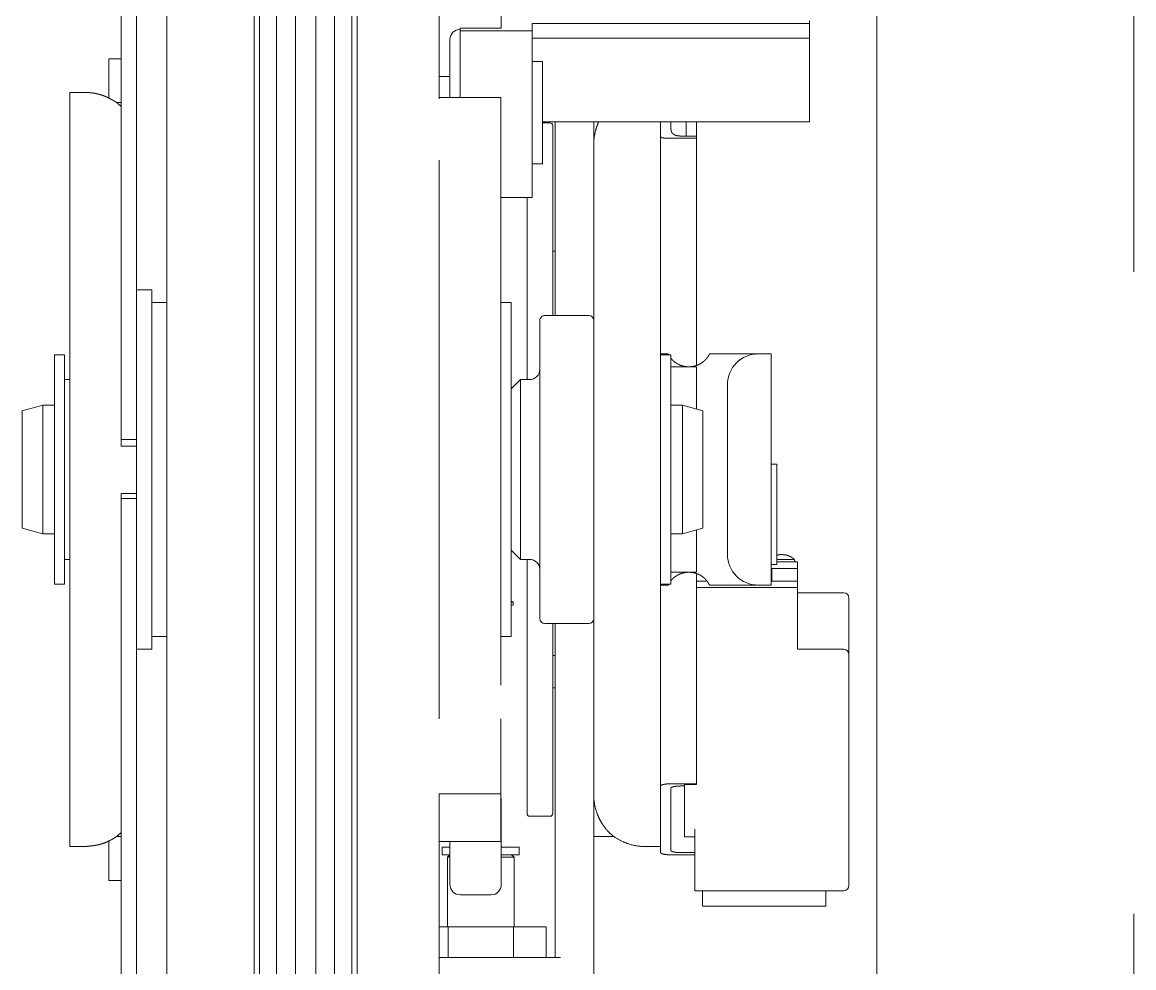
# Model space of a CAD drawing. Header units: millimetres. Extents: x -5 to 111, y -3 to 86.
# Drawn here: x 20.2011 to 20.4175, y 19.0445 to 19.2286 of the extents above; entities that cross this region are included whole.
import ezdxf

# ---------------------------------------------------------------- set-up
doc = ezdxf.new("R2010")
doc.units = ezdxf.units.MM
doc.linetypes.add('STRICHPUNKT2', pattern=[0.5, 0.25, -0.125, 0, -0.125])
doc.layers.add('A1I6----E-', color=3, linetype='Continuous', lineweight=25)

# ---------------------------------------------------------------- blocks, each defined once
blk = doc.blocks.new('Gruppe-455')
at = {"layer": 'A1I6----E-', "linetype": 'Continuous', "lineweight": 9}
for p, q in [((-30.58005, -23.24361), (-30.58005, -23.39624)), ((-30.57705, -23.3671), (-30.57705, -23.24361)), ((-30.55314, -23.5571), (-30.55314, -23.2471)), ((-30.54978, -23.5571), (-30.54978, -23.2471)), ((-30.5385, -23.2471), (-30.5385, -23.5571)), ((-30.53514, -23.2471), (-30.53514, -23.5571)), ((-30.55414, -23.5561), (-30.55414, -23.2481)), ((-30.54214, -23.5471), (-30.54214, -23.2571)), ((-30.53414, -23.28414), (-30.53414, -23.5561)), ((-30.57114, -23.2896), (-30.57114, -23.5146)), ((-30.54614, -23.5471), (-30.54614, -23.29103)), ((-30.51814, -23.31559), (-30.51814, -23.30272)), ((-30.50605, -23.3122), (-30.50605, -23.31617)), ((-30.51814, -23.32994), (-30.51814, -23.31559)), ((-30.51405, -23.31617), (-30.51405, -23.31669)), ((-30.50605, -23.31617), (-30.51405, -23.31617)), ((-30.44605, -23.31529), (-30.50005, -23.31529)), ((-30.50005, -23.31669), (-30.50005, -23.31529)), ((-30.44605, -23.31529), (-30.44605, -23.31477)), ((-30.44605, -23.31813), (-30.44605, -23.31529)), ((-30.51405, -23.31669), (-30.50005, -23.31669)), ((-30.51405, -23.31669), (-30.51405, -23.3297)), ((-30.50005, -23.34918), (-30.50005, -23.31669)), ((-30.50005, -23.31813), (-30.44605, -23.31813)), ((-30.44605, -23.31813), (-30.44605, -23.31972)), ((-30.51605, -23.32026), (-30.51605, -23.3297)), ((-30.44605, -23.33442), (-30.44605, -23.31972)), ((-30.58244, -23.32214), (-30.58244, -23.32984)), ((-30.58244, -23.32214), (-30.58005, -23.32214)), ((-30.50005, -23.32268), (-30.49805, -23.32268)), ((-30.49805, -23.34261), (-30.49805, -23.32268)), ((-30.51605, -23.32561), (-30.51814, -23.32561)), ((-30.58705, -23.32871), (-30.59005, -23.32871)), ((-30.59005, -23.37276), (-30.59005, -23.32871)), ((-30.58005, -23.33067), (-30.58092, -23.33067)), ((-30.50614, -23.3297), (-30.51814, -23.3297)), ((-30.50614, -23.32994), (-30.50614, -23.3297)), ((-30.50614, -23.34185), (-30.50614, -23.32994)), ((-30.49805, -23.33442), (-30.44605, -23.33442)), ((-30.49655, -23.33461), (-30.49805, -23.33461)), ((-30.49655, -23.33461), (-30.49655, -23.33461)), ((-30.49605, -23.36844), (-30.49605, -23.33511)), ((-30.49555, -23.33442), (-30.49555, -23.3721)), ((-30.48805, -23.33442), (-30.48805, -23.35653)), ((-30.47505, -23.33442), (-30.47505, -23.33719)), ((-30.47305, -23.33442), (-30.47305, -23.3356)), ((-30.47005, -23.33719), (-30.47005, -23.33442)), ((-30.46805, -23.33719), (-30.46805, -23.33442)), ((-30.47505, -23.33719), (-30.47505, -23.33947)), ((-30.46805, -23.3376), (-30.47305, -23.3376)), ((-30.47105, -23.33719), (-30.46805, -23.33719)), ((-30.46805, -23.33719), (-30.46805, -23.3376)), ((-30.46805, -23.38182), (-30.46805, -23.3376)), ((-30.47505, -23.37276), (-30.47505, -23.33947)), ((-30.51814, -23.35609), (-30.51814, -23.34185)), ((-30.50614, -23.34185), (-30.50614, -23.34356)), ((-30.50614, -23.34356), (-30.50614, -23.34629)), ((-30.50005, -23.34261), (-30.49805, -23.34261)), ((-30.50614, -23.34629), (-30.50614, -23.35039)), ((-30.50614, -23.34918), (-30.50005, -23.34918)), ((-30.50614, -23.35039), (-30.50614, -23.44406)), ((-30.50105, -23.36844), (-30.50105, -23.34918)), ((-30.51814, -23.43358), (-30.51814, -23.35609)), ((-30.48805, -23.35653), (-30.48805, -23.37293)), ((-30.49605, -23.3596), (-30.49555, -23.3596)), ((-30.57405, -23.3671), (-30.57705, -23.3671)), ((-30.57705, -23.3671), (-30.57705, -23.3701)), ((-30.57405, -23.3701), (-30.57405, -23.3671)), ((-30.50105, -23.37012), (-30.50105, -23.36844)), ((-30.49605, -23.37012), (-30.49605, -23.36844)), ((-30.57705, -23.3701), (-30.57705, -23.4341)), ((-30.57114, -23.3696), (-30.57405, -23.3696)), ((-30.57405, -23.4341), (-30.57405, -23.3701)), ((-30.50414, -23.3696), (-30.50614, -23.3696)), ((-30.50414, -23.4346), (-30.50414, -23.3696)), ((-30.50105, -23.3846), (-30.50105, -23.37012)), ((-30.49605, -23.3721), (-30.49605, -23.37012)), ((-30.59005, -23.43145), (-30.59005, -23.37276)), ((-30.48905, -23.3721), (-30.49755, -23.3721)), ((-30.47505, -23.43145), (-30.47505, -23.37276)), ((-30.49855, -23.3731), (-30.49855, -23.4311)), ((-30.48805, -23.3731), (-30.48805, -23.4311)), ((-30.59105, -23.3798), (-30.59305, -23.3798)), ((-30.59305, -23.3798), (-30.59305, -23.4244)), ((-30.59105, -23.4244), (-30.59105, -23.3798)), ((-30.47505, -23.3796), (-30.47358, -23.3796)), ((-30.47305, -23.3798), (-30.47505, -23.3798)), ((-30.47305, -23.4244), (-30.47305, -23.3798)), ((-30.45605, -23.3796), (-30.46552, -23.3796)), ((-30.45605, -23.3796), (-30.45355, -23.3796)), ((-30.45355, -23.3796), (-30.45355, -23.4246)), ((-30.47305, -23.3821), (-30.46805, -23.3821)), ((-30.46805, -23.39034), (-30.46805, -23.3821)), ((-30.59005, -23.3846), (-30.59105, -23.3846)), ((-30.50235, -23.3846), (-30.50405, -23.3863)), ((-30.50055, -23.3846), (-30.50235, -23.3846)), ((-30.50235, -23.4196), (-30.50235, -23.3846)), ((-30.46205, -23.4186), (-30.46205, -23.3856)), ((-30.5953, -23.3896), (-30.5993, -23.39067)), ((-30.59305, -23.3896), (-30.5953, -23.3896)), ((-30.5953, -23.3896), (-30.5953, -23.4146)), ((-30.4708, -23.3896), (-30.47305, -23.3896)), ((-30.4668, -23.39067), (-30.4708, -23.3896)), ((-30.4708, -23.4146), (-30.4708, -23.3896)), ((-30.5993, -23.39067), (-30.5993, -23.41353)), ((-30.4668, -23.41353), (-30.4668, -23.39067)), ((-30.57705, -23.39624), (-30.58005, -23.39624)), ((-30.58005, -23.39624), (-30.58005, -23.39757)), ((-30.58005, -23.39757), (-30.57705, -23.39757)), ((-30.4524, -23.40107), (-30.45355, -23.40107)), ((-30.4524, -23.40107), (-30.4524, -23.40806)), ((-30.57705, -23.40676), (-30.58005, -23.40676)), ((-30.58005, -23.40676), (-30.58005, -23.40777)), ((-30.58005, -23.40777), (-30.57705, -23.40777)), ((-30.58005, -23.40777), (-30.58005, -23.56089)), ((-30.4524, -23.42058), (-30.4524, -23.40806)), ((-30.5993, -23.41353), (-30.5953, -23.4146)), ((-30.4708, -23.4146), (-30.4668, -23.41353)), ((-30.46805, -23.4221), (-30.46805, -23.41387)), ((-30.5953, -23.4146), (-30.59305, -23.4146)), ((-30.47305, -23.4146), (-30.4708, -23.4146)), ((-30.50405, -23.4179), (-30.50235, -23.4196)), ((-30.59105, -23.4196), (-30.59005, -23.4196)), ((-30.50235, -23.4196), (-30.50055, -23.4196)), ((-30.50105, -23.43419), (-30.50105, -23.4196)), ((-30.44896, -23.41962), (-30.4524, -23.41962)), ((-30.4524, -23.4201), (-30.4484, -23.4201)), ((-30.44896, -23.41989), (-30.44896, -23.41962)), ((-30.44893, -23.41989), (-30.44896, -23.41989)), ((-30.44893, -23.4201), (-30.44893, -23.41989)), ((-30.4484, -23.42135), (-30.4484, -23.4201)), ((-30.46805, -23.4221), (-30.47305, -23.4221)), ((-30.46805, -23.46329), (-30.46805, -23.42239)), ((-30.4524, -23.42058), (-30.45355, -23.42058)), ((-30.4534, -23.42135), (-30.45355, -23.42135)), ((-30.4534, -23.42135), (-30.4534, -23.42385)), ((-30.4484, -23.42135), (-30.4534, -23.42135)), ((-30.4484, -23.42135), (-30.4484, -23.42385)), ((-30.59305, -23.4244), (-30.59105, -23.4244)), ((-30.47505, -23.4244), (-30.47305, -23.4244)), ((-30.47505, -23.4246), (-30.47358, -23.4246)), ((-30.47358, -23.4246), (-30.47347, -23.4244)), ((-30.46805, -23.42385), (-30.466, -23.42385)), ((-30.46552, -23.4246), (-30.45605, -23.4246)), ((-30.45605, -23.4246), (-30.45355, -23.4246)), ((-30.45355, -23.42385), (-30.4534, -23.42385)), ((-30.4534, -23.42385), (-30.4484, -23.42385)), ((-30.4484, -23.42385), (-30.4484, -23.4251)), ((-30.4484, -23.4251), (-30.46805, -23.4251)), ((-30.4484, -23.4371), (-30.4484, -23.4251)), ((-30.4394, -23.4261), (-30.4484, -23.4261)), ((-30.50375, -23.42847), (-30.50375, -23.42787)), ((-30.4384, -23.4271), (-30.4384, -23.4331)), ((-30.59005, -23.4755), (-30.59005, -23.43145)), ((-30.49755, -23.4321), (-30.48905, -23.4321)), ((-30.49605, -23.43419), (-30.49605, -23.4321)), ((-30.49555, -23.4321), (-30.49555, -23.47036)), ((-30.48905, -23.4321), (-30.48905, -23.4321)), ((-30.48805, -23.43128), (-30.48805, -23.44801)), ((-30.47505, -23.4755), (-30.47505, -23.43145)), ((-30.4384, -23.4331), (-30.4384, -23.4381)), ((-30.57705, -23.4341), (-30.57705, -23.4371)), ((-30.57405, -23.4371), (-30.57405, -23.4341)), ((-30.57405, -23.4346), (-30.57114, -23.4346)), ((-30.51814, -23.45067), (-30.51814, -23.43358)), ((-30.50614, -23.4346), (-30.50414, -23.4346)), ((-30.50105, -23.43587), (-30.50105, -23.43419)), ((-30.49605, -23.43587), (-30.49605, -23.43419)), ((-30.57405, -23.4371), (-30.57705, -23.4371)), ((-30.57705, -23.56089), (-30.57705, -23.4371)), ((-30.50105, -23.4691), (-30.50105, -23.43587)), ((-30.49605, -23.4691), (-30.49605, -23.43587)), ((-30.4394, -23.4371), (-30.4484, -23.4371)), ((-30.49555, -23.43828), (-30.49605, -23.43828)), ((-30.4384, -23.4831), (-30.4384, -23.4381)), ((-30.49555, -23.4446), (-30.49605, -23.4446)), ((-30.48805, -23.44801), (-30.48805, -23.47036)), ((-30.50614, -23.46487), (-30.50614, -23.45067)), ((-30.46805, -23.46329), (-30.47305, -23.46329)), ((-30.47105, -23.46371), (-30.4704, -23.46371)), ((-30.46805, -23.46339), (-30.4704, -23.46339)), ((-30.4704, -23.46339), (-30.4704, -23.4721)), ((-30.46805, -23.46339), (-30.46805, -23.46329)), ((-30.51814, -23.46522), (-30.50614, -23.46522)), ((-30.51814, -23.48184), (-30.51814, -23.46522)), ((-30.50614, -23.46487), (-30.50614, -23.46522)), ((-30.50614, -23.46522), (-30.50614, -23.46582)), ((-30.50614, -23.46582), (-30.50614, -23.47368)), ((-30.47305, -23.47625), (-30.47305, -23.46414)), ((-30.50605, -23.48195), (-30.50605, -23.46608)), ((-30.50055, -23.4696), (-30.49655, -23.4696)), ((-30.50055, -23.4696), (-30.50055, -23.4696)), ((-30.49655, -23.4696), (-30.49655, -23.4696)), ((-30.49555, -23.47036), (-30.49555, -23.4821)), ((-30.48805, -23.47036), (-30.48805, -23.4821)), ((-30.4704, -23.4721), (-30.4704, -23.4736)), ((-30.4684, -23.4721), (-30.4684, -23.4841)), ((-30.58244, -23.47434), (-30.58244, -23.48214)), ((-30.58092, -23.47354), (-30.58005, -23.47354)), ((-30.51814, -23.4745), (-30.50614, -23.4745)), ((-30.51605, -23.4745), (-30.51605, -23.48195)), ((-30.50614, -23.47368), (-30.50614, -23.4745)), ((-30.48805, -23.47354), (-30.48418, -23.47354)), ((-30.4684, -23.4736), (-30.4704, -23.4736)), ((-30.59005, -23.4755), (-30.58705, -23.4755)), ((-30.51755, -23.4756), (-30.51755, -23.4771)), ((-30.51605, -23.4756), (-30.51755, -23.4756)), ((-30.50255, -23.4756), (-30.50605, -23.4756)), ((-30.50255, -23.4771), (-30.50255, -23.4756)), ((-30.47805, -23.4755), (-30.47505, -23.4755)), ((-30.47505, -23.4755), (-30.47505, -23.47668)), ((-30.4684, -23.47668), (-30.47105, -23.47668)), ((-30.51755, -23.4771), (-30.51605, -23.4771)), ((-30.51605, -23.4771), (-30.51655, -23.4776)), ((-30.51655, -23.4776), (-30.51655, -23.4911)), ((-30.51605, -23.4776), (-30.51655, -23.4776)), ((-30.50605, -23.4771), (-30.50255, -23.4771)), ((-30.50355, -23.4776), (-30.50605, -23.4776)), ((-30.50355, -23.4776), (-30.50405, -23.4771)), ((-30.50355, -23.4911), (-30.50355, -23.4776)), ((-30.47305, -23.4771), (-30.4684, -23.4771)), ((-30.58244, -23.48214), (-30.58005, -23.48214)), ((-30.51814, -23.50148), (-30.51814, -23.48184)), ((-30.49555, -23.4821), (-30.49555, -23.4971)), ((-30.48805, -23.4821), (-30.48805, -23.5011)), ((-30.51405, -23.4849), (-30.50805, -23.4849)), ((-30.4684, -23.4841), (-30.4394, -23.4841)), ((-30.4669, -23.4841), (-30.4669, -23.4871)), ((-30.4429, -23.4871), (-30.4429, -23.4841)), ((-30.4669, -23.4871), (-30.4429, -23.4871)), ((-30.51814, -23.4911), (-30.5164, -23.4911)), ((-30.5164, -23.4971), (-30.5164, -23.4911)), ((-30.5164, -23.4911), (-30.5037, -23.4911)), ((-30.5037, -23.4911), (-30.5037, -23.4971)), ((-30.5037, -23.4911), (-30.49735, -23.4911)), ((-30.49735, -23.4911), (-30.49735, -23.4971)), ((-30.51005, -23.4971), (-30.51814, -23.4971)), ((-30.49455, -23.4971), (-30.51005, -23.4971))]:
    blk.add_line(p, q, dxfattribs=at)
for points in [[(-30.51605, -23.31844), (-30.51605, -23.32026), (-30.51605, -23.32026)], [(-30.50414, -23.42779), (-30.50402, -23.42781), (-30.50376, -23.42786), (-30.50387, -23.42791), (-30.50414, -23.42794)], [(-30.50375, -23.42847), (-30.50387, -23.42851), (-30.50414, -23.42854)]]:
    blk.add_lwpolyline(points, dxfattribs=at)
at = {"layer": 'A1I6----E-', "linetype": 'Continuous', "lineweight": 9, "flags": 128}
for points in [[(-30.58005, -23.33144), (-30.58005, -23.33144, 0.028825), (-30.58092, -23.33067, 0.028825)], [(-30.47347, -23.3798), (-30.4735, -23.37976, -0.009222), (-30.47355, -23.37966), (-30.47358, -23.37961, -0.063804), (-30.47358, -23.3796), (-30.47358, -23.3796)], [(-30.58092, -23.47354, 0.028825), (-30.58005, -23.47276), (-30.58005, -23.47276)], [(-30.48418, -23.47354), (-30.48387, -23.47373, 0.001929), (-30.48364, -23.47386, 0.002398), (-30.48341, -23.474, 0.003215), (-30.48318, -23.47413), (-30.48318, -23.47413, 0.004024), (-30.48295, -23.47425), (-30.48295, -23.47425, 0.004823), (-30.48272, -23.47438), (-30.48272, -23.47438, 0.005598), (-30.48248, -23.4745), (-30.48245, -23.47451, 0.006387), (-30.48227, -23.4746, 0.003486), (-30.48208, -23.47468), (-30.48206, -23.47469, 0.010365), (-30.48182, -23.47479), (-30.48176, -23.47481, 0.009145), (-30.48143, -23.47494, 0.009008), (-30.48109, -23.47505), (-30.48109, -23.47505, 0.008921), (-30.48076, -23.47514), (-30.48075, -23.47514, 0.008884), (-30.48041, -23.47523), (-30.48041, -23.47523, 0.008894), (-30.48006, -23.47531), (-30.48006, -23.47531, 0.008951), (-30.47971, -23.47537), (-30.47967, -23.47537, 0.009065), (-30.47941, -23.47541), (-30.4794, -23.47541, 0.004571), (-30.47915, -23.47544), (-30.47913, -23.47544, 0.008682), (-30.47891, -23.47546), (-30.47887, -23.47546, 0.003025), (-30.47872, -23.47547, 0.003479), (-30.47857, -23.47548), (-30.47856, -23.47548, 0.002451), (-30.47838, -23.47549, 0.001534), (-30.47821, -23.47549), (-30.47805, -23.4755), (-30.47805, -23.4755)]]:
    blk.add_lwpolyline(points, format="xyb", dxfattribs=at)
at = {"layer": 'A1I6----E-', "linetype": 'Continuous', "lineweight": 9}
for centre, radius, start, end in [((-30.51405, -23.3184), 0.002, 90, 180), ((-30.49655, -23.33511), 0.0005, 0, 90), ((-30.49755, -23.3731), 0.001, 89.9999, 179.9999), ((-30.48905, -23.3731), 0.001, 0.0001, 90.0001), ((-30.45605, -23.3856), 0.006, 90, 180), ((-30.50055, -23.3826), 0.002, 270, 0), ((-30.50055, -23.4216), 0.002, 0, 90), ((-30.45605, -23.4186), 0.006, 180, 270), ((-30.4394, -23.4271), 0.001, 0, 90), ((-30.49755, -23.4311), 0.001, 180, 270), ((-30.48905, -23.4311), 0.001, 270, 0), ((-30.4394, -23.4381), 0.001, 0, 90), ((-30.50055, -23.4691), 0.0005, 180, 270), ((-30.49655, -23.4691), 0.0005, 269.9977, 359.9977), ((-30.49655, -23.4691), 0.0005, 270, 338.8889), ((-30.51405, -23.4829), 0.002, 180, 270), ((-30.50805, -23.4829), 0.002, 270, 0), ((-30.4394, -23.4831), 0.001, 270, 0)]:
    blk.add_arc(centre, radius, start, end, dxfattribs=at)
for points, weights, knots in [([(-30.58092, -23.33067), (-30.58107, -23.33057), (-30.58123, -23.33048), (-30.58135, -23.33041), (-30.58146, -23.33034), (-30.58157, -23.33028), (-30.58169, -23.33021), (-30.5818, -23.33014), (-30.58192, -23.33008), (-30.58192, -23.33008), (-30.58192, -23.33008), (-30.58203, -23.33001), (-30.58215, -23.32995), (-30.58215, -23.32995), (-30.58215, -23.32995), (-30.58227, -23.32989), (-30.58238, -23.32983), (-30.58238, -23.32983), (-30.58238, -23.32983), (-30.5825, -23.32977), (-30.58262, -23.32971), (-30.58264, -23.3297), (-30.58265, -23.32969), (-30.58274, -23.32965), (-30.58283, -23.32961), (-30.58293, -23.32957), (-30.58302, -23.32953), (-30.58303, -23.32952), (-30.58304, -23.32952), (-30.58315, -23.32947), (-30.58327, -23.32942), (-30.5833, -23.32941), (-30.58332, -23.3294), (-30.58349, -23.32933), (-30.58365, -23.32928), (-30.58382, -23.32922), (-30.58398, -23.32917), (-30.58398, -23.32917), (-30.58398, -23.32917), (-30.58415, -23.32911), (-30.58432, -23.32907), (-30.58432, -23.32907), (-30.58432, -23.32907), (-30.58449, -23.32902), (-30.58467, -23.32898), (-30.58467, -23.32898), (-30.58467, -23.32898), (-30.58484, -23.32894), (-30.58501, -23.3289), (-30.58501, -23.3289), (-30.58501, -23.3289), (-30.58519, -23.32887), (-30.58536, -23.32884), (-30.58536, -23.32884), (-30.58536, -23.32884), (-30.58554, -23.32881), (-30.58572, -23.32879), (-30.58573, -23.32879), (-30.58575, -23.32879), (-30.58589, -23.32877), (-30.58603, -23.32876), (-30.58606, -23.32875), (-30.5861, -23.32875), (-30.58617, -23.32875), (-30.58624, -23.32874), (-30.58632, -23.32874), (-30.58639, -23.32873), (-30.58645, -23.32873), (-30.58652, -23.32873), (-30.58653, -23.32873), (-30.58654, -23.32872), (-30.58663, -23.32872), (-30.58672, -23.32872), (-30.5868, -23.32872), (-30.58689, -23.32871), (-30.58697, -23.32871), (-30.58705, -23.32871), (-30.58705, -23.32871), (-30.58705, -23.32871)], [1, 1, 1, 0.999992561701, 1, 0.999988495378, 1, 0.999979329827, 1, 1, 1, 0.999967614303, 1, 1, 1, 0.999953473199, 1, 1, 1, 0.999937316527, 1, 1, 1, 0.999918404548, 1, 0.999975732493, 1, 1, 1, 0.999808338655, 1, 1, 1, 0.999832343599, 1, 0.999837480293, 1, 1, 1, 0.999840694683, 1, 1, 1, 0.999842135102, 1, 1, 1, 0.999841873845, 1, 1, 1, 0.99983992152, 1, 1, 1, 0.999836248888, 1, 1, 1, 0.999830265291, 1, 1, 1, 0.999939952145, 1, 1, 1, 0.999975783545, 1, 1, 1, 0.999987994721, 1, 0.999995294258, 1, 1, 1, 1, 1], [0, 0, 0, 1, 1, 2, 2, 3, 3, 4, 4, 5, 5, 6, 6, 7, 7, 8, 8, 9, 9, 10, 10, 11, 11, 12, 12, 13, 13, 14, 14, 15, 15, 16, 16, 17, 17, 18, 18, 19, 19, 20, 20, 21, 21, 22, 22, 23, 23, 24, 24, 25, 25, 26, 26, 27, 27, 28, 28, 29, 29, 30, 30, 31, 31, 32, 32, 33, 33, 34, 34, 35, 35, 36, 36, 37, 37, 38, 38, 39, 39, 39]), ([(-30.47305, -23.3356), (-30.47304, -23.33574), (-30.47304, -23.3358), (-30.47303, -23.33584), (-30.47303, -23.33587), (-30.47303, -23.3359), (-30.47302, -23.33591), (-30.47302, -23.33593), (-30.47302, -23.33596), (-30.47302, -23.33599), (-30.47302, -23.33599), (-30.47301, -23.33599), (-30.47301, -23.33602), (-30.47301, -23.33604), (-30.473, -23.33606), (-30.473, -23.33608), (-30.473, -23.33608), (-30.473, -23.33608), (-30.473, -23.3361), (-30.47299, -23.33612), (-30.47299, -23.33615), (-30.47298, -23.33617), (-30.47298, -23.33617), (-30.47298, -23.33617), (-30.47298, -23.33619), (-30.47297, -23.33621), (-30.47297, -23.33623), (-30.47296, -23.33626), (-30.47295, -23.33628), (-30.47295, -23.3363), (-30.47294, -23.33632), (-30.47294, -23.33632), (-30.47294, -23.33633), (-30.47293, -23.33635), (-30.47292, -23.33637), (-30.47292, -23.33637), (-30.47292, -23.33637), (-30.47291, -23.33639), (-30.4729, -23.33641), (-30.47289, -23.33642), (-30.47289, -23.33644), (-30.47288, -23.33645), (-30.47288, -23.33645), (-30.47287, -23.33648), (-30.47285, -23.3365), (-30.47285, -23.33651), (-30.47285, -23.33651), (-30.47284, -23.33653), (-30.47283, -23.33655), (-30.47281, -23.33656), (-30.4728, -23.33658), (-30.4728, -23.33658), (-30.4728, -23.33658), (-30.47279, -23.33659), (-30.47278, -23.33661), (-30.47278, -23.33661), (-30.47278, -23.33661), (-30.47277, -23.33663), (-30.47275, -23.33664), (-30.47275, -23.33664), (-30.47275, -23.33664), (-30.47274, -23.33666), (-30.47273, -23.33667), (-30.47273, -23.33667), (-30.47273, -23.33667), (-30.47271, -23.33669), (-30.4727, -23.3367), (-30.4727, -23.3367), (-30.4727, -23.3367), (-30.47268, -23.33672), (-30.47266, -23.33673), (-30.47266, -23.33674), (-30.47266, -23.33674), (-30.47264, -23.33676), (-30.47262, -23.33677), (-30.47262, -23.33677), (-30.47262, -23.33677), (-30.4726, -23.33679), (-30.47258, -23.3368), (-30.47257, -23.33681), (-30.47255, -23.33683), (-30.47255, -23.33683), (-30.47255, -23.33683), (-30.47253, -23.33684), (-30.47251, -23.33685), (-30.47251, -23.33685), (-30.47251, -23.33685), (-30.47249, -23.33686), (-30.47248, -23.33687), (-30.47248, -23.33687), (-30.47248, -23.33687), (-30.47246, -23.33689), (-30.47244, -23.3369), (-30.47244, -23.3369), (-30.47244, -23.3369), (-30.47242, -23.33691), (-30.4724, -23.33692), (-30.4724, -23.33692), (-30.4724, -23.33692), (-30.47238, -23.33693), (-30.47236, -23.33694), (-30.47236, -23.33694), (-30.47236, -23.33694), (-30.47234, -23.33695), (-30.47231, -23.33696), (-30.47231, -23.33696), (-30.47231, -23.33696), (-30.47229, -23.33697), (-30.47227, -23.33698), (-30.47227, -23.33698), (-30.47227, -23.33698), (-30.47225, -23.33699), (-30.47223, -23.337), (-30.47223, -23.337), (-30.47223, -23.337), (-30.4722, -23.33701), (-30.47218, -23.33702), (-30.47218, -23.33702), (-30.47218, -23.33702), (-30.47216, -23.33702), (-30.47213, -23.33703), (-30.47213, -23.33703), (-30.47212, -23.33704), (-30.47209, -23.33705), (-30.47206, -23.33706), (-30.47205, -23.33706), (-30.47205, -23.33706), (-30.472, -23.33707), (-30.47196, -23.33708), (-30.47196, -23.33708), (-30.47196, -23.33708), (-30.47191, -23.3371), (-30.47187, -23.33711), (-30.47187, -23.33711), (-30.47187, -23.33711), (-30.47182, -23.33712), (-30.47177, -23.33713), (-30.47177, -23.33713), (-30.47177, -23.33713), (-30.47172, -23.33713), (-30.47168, -23.33714), (-30.47167, -23.33714), (-30.47166, -23.33714), (-30.47163, -23.33715), (-30.47159, -23.33715), (-30.47159, -23.33715), (-30.47158, -23.33715), (-30.47155, -23.33716), (-30.47152, -23.33716), (-30.47148, -23.33716), (-30.47145, -23.33717), (-30.47145, -23.33717), (-30.47144, -23.33717), (-30.47141, -23.33717), (-30.47137, -23.33717), (-30.47137, -23.33717), (-30.47137, -23.33717), (-30.47133, -23.33717), (-30.47129, -23.33718), (-30.47129, -23.33718), (-30.47129, -23.33718), (-30.47125, -23.33718), (-30.47117, -23.33718), (-30.47105, -23.33719), (-30.47105, -23.33719), (-30.47105, -23.33719)], [1, 1, 1, 1, 0.999953162191, 1, 1, 1, 0.999922519094, 1, 1, 1, 0.99992314818, 1, 1, 1, 1, 1, 0.999878502265, 1, 1, 1, 1, 1, 0.999818514356, 1, 1, 1, 1, 0.999712680485, 1, 1, 1, 0.99974596339, 1, 1, 1, 0.999815713651, 1, 0.999812534839, 1, 1, 1, 0.999232481698, 1, 1, 1, 0.999805915073, 1, 0.999806409796, 1, 1, 1, 0.999807637802, 1, 1, 1, 0.999809893897, 1, 1, 1, 0.999813131462, 1, 1, 1, 0.999816959149, 1, 1, 1, 0.99972261844, 1, 1, 1, 0.99967957976, 1, 1, 1, 0.999840697015, 1, 0.999850209153, 1, 1, 1, 0.999859654449, 1, 1, 1, 0.9998687661, 1, 1, 1, 0.999877485011, 1, 1, 1, 0.999885770367, 1, 1, 1, 0.999893596781, 1, 1, 1, 0.99990095215, 1, 1, 1, 0.999907834064, 1, 1, 1, 0.99991425181, 1, 1, 1, 0.999920209501, 1, 1, 1, 0.999926207628, 1, 1, 1, 0.999790114844, 1, 1, 1, 0.999816201376, 1, 1, 1, 0.999835983723, 1, 1, 1, 0.999851275224, 1, 1, 1, 0.999863021144, 1, 1, 1, 0.99987169967, 1, 1, 1, 0.999963772494, 1, 0.999946182868, 1, 1, 1, 0.999965457691, 1, 1, 1, 0.999979773893, 1, 1, 1, 1, 1, 1, 1, 1], [0, 0, 0, 1, 2, 2, 3, 3, 4, 4, 5, 5, 6, 6, 7, 7, 8, 8, 9, 9, 10, 10, 11, 11, 12, 12, 13, 13, 14, 15, 15, 16, 16, 17, 17, 18, 18, 19, 19, 20, 20, 21, 21, 22, 22, 23, 23, 24, 24, 25, 25, 26, 26, 27, 27, 28, 28, 29, 29, 30, 30, 31, 31, 32, 32, 33, 33, 34, 34, 35, 35, 36, 36, 37, 37, 38, 38, 39, 39, 40, 40, 41, 41, 42, 42, 43, 43, 44, 44, 45, 45, 46, 46, 47, 47, 48, 48, 49, 49, 50, 50, 51, 51, 52, 52, 53, 53, 54, 54, 55, 55, 56, 56, 57, 57, 58, 58, 59, 59, 60, 60, 61, 61, 62, 62, 63, 63, 64, 64, 65, 65, 66, 66, 67, 67, 68, 68, 69, 69, 70, 70, 71, 71, 72, 72, 73, 73, 74, 74, 75, 75, 76, 76, 77, 77, 78, 78, 79, 79, 80, 80, 81, 81, 82, 83, 83, 84, 84, 84]), ([(-30.47305, -23.3376), (-30.47342, -23.3376), (-30.47385, -23.3376), (-30.47394, -23.3376), (-30.47407, -23.3376), (-30.47422, -23.33759), (-30.47428, -23.33759), (-30.47431, -23.33758), (-30.47434, -23.33758), (-30.47437, -23.33758), (-30.47439, -23.33758), (-30.47442, -23.33757), (-30.47444, -23.33757), (-30.47447, -23.33757), (-30.4745, -23.33756), (-30.47453, -23.33756), (-30.47456, -23.33755), (-30.47459, -23.33755), (-30.47462, -23.33754), (-30.47465, -23.33754), (-30.47468, -23.33753), (-30.47471, -23.33752), (-30.47474, -23.33752), (-30.47476, -23.33751), (-30.47479, -23.3375), (-30.47481, -23.33749), (-30.47483, -23.33748), (-30.47484, -23.33748), (-30.47484, -23.33748), (-30.47484, -23.33748), (-30.47485, -23.33747), (-30.47486, -23.33747), (-30.47486, -23.33747), (-30.47486, -23.33747), (-30.47487, -23.33746), (-30.47488, -23.33746), (-30.47488, -23.33746), (-30.47488, -23.33746), (-30.47489, -23.33745), (-30.4749, -23.33745), (-30.4749, -23.33745), (-30.4749, -23.33745), (-30.47491, -23.33744), (-30.47492, -23.33744), (-30.47492, -23.33744), (-30.47492, -23.33744), (-30.47493, -23.33743), (-30.47493, -23.33742), (-30.47493, -23.33742), (-30.47493, -23.33742), (-30.47494, -23.33742), (-30.47495, -23.33741), (-30.47495, -23.33741), (-30.47495, -23.33741), (-30.47496, -23.33741), (-30.47496, -23.3374), (-30.47496, -23.3374), (-30.47496, -23.3374), (-30.47497, -23.33739), (-30.47498, -23.33739), (-30.47498, -23.33739), (-30.47498, -23.33739), (-30.47498, -23.33738), (-30.47499, -23.33737), (-30.47499, -23.33737), (-30.475, -23.33736), (-30.475, -23.33734), (-30.47501, -23.33733), (-30.47502, -23.33732), (-30.47502, -23.33731), (-30.47503, -23.33729), (-30.47503, -23.33728), (-30.47505, -23.33719), (-30.47505, -23.33719), (-30.47505, -23.33719)], [1, 1, 1, 1, 1, 1, 1, 1, 0.999927087557, 1, 1, 1, 0.999891727554, 1, 1, 1, 1, 1, 1, 1, 1, 1, 1, 1, 1, 1, 1, 1, 1, 1, 0.999807516846, 1, 1, 1, 0.999768556157, 1, 1, 1, 0.999721987957, 1, 1, 1, 0.999666900388, 1, 1, 1, 0.999602703325, 1, 1, 1, 0.999529442967, 1, 1, 1, 0.999448212085, 1, 1, 1, 0.999362123709, 1, 1, 1, 0.999267649068, 1, 1, 1, 1, 1, 1, 1, 1, 1, 1, 1, 1], [0, 0, 0, 1, 2, 3, 4, 5, 6, 6, 7, 7, 8, 8, 9, 9, 10, 11, 12, 13, 14, 15, 16, 17, 18, 19, 20, 21, 22, 22, 23, 23, 24, 24, 25, 25, 26, 26, 27, 27, 28, 28, 29, 29, 30, 30, 31, 31, 32, 32, 33, 33, 34, 34, 35, 35, 36, 36, 37, 37, 38, 38, 39, 39, 40, 40, 41, 42, 43, 44, 45, 46, 47, 48, 48, 49, 49, 49]), ([(-30.46552, -23.3796), (-30.46553, -23.37962), (-30.46554, -23.37964), (-30.46555, -23.37966), (-30.46556, -23.37968), (-30.46556, -23.37968), (-30.46556, -23.37968), (-30.46557, -23.37971), (-30.46559, -23.37974), (-30.4656, -23.37976), (-30.46561, -23.37979), (-30.46563, -23.37981), (-30.46563, -23.37981), (-30.46563, -23.37982), (-30.46565, -23.37985), (-30.46567, -23.37988), (-30.46569, -23.37991), (-30.46571, -23.37994), (-30.46571, -23.37995), (-30.46572, -23.37997), (-30.46575, -23.38002), (-30.46579, -23.38007), (-30.46579, -23.38008), (-30.4658, -23.38009), (-30.46586, -23.38017), (-30.46591, -23.38025), (-30.46592, -23.38026), (-30.46593, -23.38027), (-30.46598, -23.38035), (-30.46604, -23.38042), (-30.46605, -23.38043), (-30.46605, -23.38043), (-30.4661, -23.3805), (-30.46616, -23.38056), (-30.46622, -23.38063), (-30.46628, -23.38069), (-30.46628, -23.3807), (-30.46629, -23.3807), (-30.46636, -23.38078), (-30.46644, -23.38085), (-30.46644, -23.38085), (-30.46644, -23.38086), (-30.46652, -23.38093), (-30.4666, -23.38101), (-30.46661, -23.38101), (-30.46662, -23.38102), (-30.4667, -23.38109), (-30.46678, -23.38115), (-30.46679, -23.38116), (-30.4668, -23.38117), (-30.46687, -23.38122), (-30.46693, -23.38126), (-30.467, -23.38131), (-30.46706, -23.38135), (-30.46707, -23.38136), (-30.46708, -23.38136), (-30.46716, -23.38142), (-30.46725, -23.38147), (-30.46725, -23.38147), (-30.46725, -23.38147), (-30.46733, -23.38152), (-30.46742, -23.38157), (-30.46742, -23.38157), (-30.46742, -23.38157), (-30.46751, -23.38162), (-30.46761, -23.38166), (-30.46761, -23.38166), (-30.46762, -23.38167), (-30.4677, -23.38171), (-30.46779, -23.38174), (-30.46788, -23.38178), (-30.46796, -23.38181), (-30.46799, -23.38182), (-30.46802, -23.38183), (-30.46811, -23.38187), (-30.46821, -23.3819), (-30.46831, -23.38193), (-30.46841, -23.38195), (-30.46841, -23.38196), (-30.46841, -23.38196), (-30.46851, -23.38198), (-30.46861, -23.382), (-30.46862, -23.38201), (-30.46864, -23.38201), (-30.46871, -23.38202), (-30.46878, -23.38204), (-30.46885, -23.38205), (-30.46892, -23.38206), (-30.46892, -23.38206), (-30.46892, -23.38206), (-30.46899, -23.38207), (-30.46905, -23.38208), (-30.46907, -23.38208), (-30.46909, -23.38208), (-30.46919, -23.38209), (-30.4693, -23.3821), (-30.46934, -23.3821), (-30.46937, -23.3821), (-30.46948, -23.3821), (-30.46958, -23.3821), (-30.46969, -23.3821), (-30.46979, -23.3821), (-30.4699, -23.38209), (-30.47, -23.38208), (-30.47011, -23.38207), (-30.47021, -23.38205), (-30.47022, -23.38205), (-30.47022, -23.38205), (-30.47032, -23.38204), (-30.47043, -23.38202), (-30.47045, -23.38201), (-30.47047, -23.38201), (-30.47061, -23.38198), (-30.47074, -23.38194), (-30.47074, -23.38194), (-30.47074, -23.38194), (-30.47088, -23.3819), (-30.47101, -23.38186), (-30.47101, -23.38186), (-30.47101, -23.38186), (-30.47114, -23.38182), (-30.47126, -23.38177), (-30.47126, -23.38177), (-30.47126, -23.38177), (-30.47138, -23.38172), (-30.47149, -23.38166), (-30.4716, -23.38161), (-30.47171, -23.38155), (-30.47171, -23.38155), (-30.47172, -23.38155), (-30.47183, -23.38149), (-30.47193, -23.38142), (-30.47193, -23.38142), (-30.47193, -23.38142), (-30.47204, -23.38135), (-30.47214, -23.38128), (-30.47214, -23.38128), (-30.47214, -23.38128), (-30.47224, -23.38121), (-30.47233, -23.38114), (-30.47234, -23.38113), (-30.47236, -23.38112), (-30.47242, -23.38107), (-30.47249, -23.38101), (-30.4725, -23.381), (-30.47251, -23.38099), (-30.47256, -23.38095), (-30.4726, -23.38092), (-30.4726, -23.38092), (-30.4726, -23.38092), (-30.47264, -23.38088), (-30.47268, -23.38084), (-30.47268, -23.38084), (-30.47268, -23.38084), (-30.47271, -23.38081), (-30.47275, -23.38077), (-30.47275, -23.38077), (-30.47275, -23.38077), (-30.47279, -23.38074), (-30.47282, -23.3807), (-30.47282, -23.3807), (-30.47283, -23.38069), (-30.47285, -23.38067), (-30.47287, -23.38064), (-30.4729, -23.38062), (-30.47292, -23.38058), (-30.47292, -23.38058), (-30.47292, -23.38058), (-30.47295, -23.38055), (-30.47297, -23.38052), (-30.473, -23.38049), (-30.47303, -23.38044), (-30.47305, -23.38042), (-30.47305, -23.38042), (-30.47305, -23.38042)], [1, 1, 1, 0.999747312518, 1, 1, 1, 1, 1, 1, 0.999973704905, 1, 1, 1, 1, 1, 0.999980531584, 1, 1, 1, 0.999841505735, 1, 1, 1, 0.999746948794, 1, 1, 1, 0.999656796528, 1, 1, 1, 0.99987060868, 1, 0.99974744124, 1, 1, 1, 0.999711997832, 1, 1, 1, 0.999673339039, 1, 1, 1, 0.999630508239, 1, 1, 1, 0.999774531876, 1, 0.999898981953, 1, 1, 1, 0.999587137804, 1, 1, 1, 0.999892642863, 1, 1, 1, 0.999538073858, 1, 1, 1, 0.999874524202, 1, 0.999646927647, 1, 1, 1, 0.999540344985, 1, 0.999886005888, 1, 1, 1, 0.99953942172, 1, 1, 1, 0.999882428264, 1, 0.999879924509, 1, 1, 1, 0.999875759649, 1, 1, 1, 0.999507045992, 1, 1, 1, 0.999513322231, 1, 0.999878251913, 1, 0.999504672088, 1, 0.999871854295, 1, 1, 1, 0.999460788697, 1, 1, 1, 0.999525968053, 1, 1, 1, 0.999543330862, 1, 1, 1, 0.999541835533, 1, 1, 1, 0.999619569242, 1, 0.999571720013, 1, 1, 1, 0.99960803649, 1, 1, 1, 0.999643312575, 1, 1, 1, 0.999681694558, 1, 1, 1, 0.999709970708, 1, 1, 1, 0.999926369533, 1, 1, 1, 0.999921624685, 1, 1, 1, 0.999912193936, 1, 1, 1, 0.999896166172, 1, 1, 1, 0.999866590098, 1, 1, 1, 1, 1, 0.99953515122, 1, 1, 1, 1, 1, 1], [0, 0, 0, 1, 1, 2, 2, 3, 3, 4, 5, 5, 6, 6, 7, 7, 8, 8, 9, 9, 10, 10, 11, 11, 12, 12, 13, 13, 14, 14, 15, 15, 16, 16, 17, 17, 18, 18, 19, 19, 20, 20, 21, 21, 22, 22, 23, 23, 24, 24, 25, 25, 26, 26, 27, 27, 28, 28, 29, 29, 30, 30, 31, 31, 32, 32, 33, 33, 34, 34, 35, 35, 36, 36, 37, 37, 38, 38, 39, 39, 40, 40, 41, 41, 42, 42, 43, 43, 44, 44, 45, 45, 46, 46, 47, 47, 48, 48, 49, 49, 50, 50, 51, 51, 52, 52, 53, 53, 54, 54, 55, 55, 56, 56, 57, 57, 58, 58, 59, 59, 60, 60, 61, 61, 62, 62, 63, 63, 64, 64, 65, 65, 66, 66, 67, 67, 68, 68, 69, 69, 70, 70, 71, 71, 72, 72, 73, 73, 74, 74, 75, 75, 76, 76, 77, 77, 78, 78, 79, 79, 80, 80, 81, 81, 82, 82, 83, 83, 84, 84, 85, 85, 86, 87, 87, 88, 88, 88]), ([(-30.44896, -23.41962), (-30.44907, -23.41954), (-30.44914, -23.41949), (-30.44914, -23.41949), (-30.44914, -23.41949), (-30.4492, -23.41944), (-30.44927, -23.41939), (-30.44929, -23.41938), (-30.4493, -23.41937), (-30.44934, -23.41935), (-30.44937, -23.41932), (-30.4494, -23.4193), (-30.44944, -23.41928), (-30.44944, -23.41928), (-30.44944, -23.41928), (-30.44947, -23.41925), (-30.44951, -23.41923), (-30.44954, -23.41921), (-30.44957, -23.41919), (-30.44961, -23.41917), (-30.44964, -23.41915), (-30.44965, -23.41914), (-30.44965, -23.41914), (-30.4497, -23.41911), (-30.44975, -23.41908), (-30.44975, -23.41908), (-30.44975, -23.41908), (-30.44979, -23.41906), (-30.44984, -23.41903), (-30.44984, -23.41903), (-30.44985, -23.41903), (-30.44989, -23.41901), (-30.44993, -23.41899), (-30.44997, -23.41897), (-30.45002, -23.41895), (-30.45006, -23.41893), (-30.4501, -23.41892), (-30.45011, -23.41892), (-30.45011, -23.41891), (-30.45016, -23.41889), (-30.45021, -23.41888), (-30.45021, -23.41888), (-30.45021, -23.41888), (-30.45026, -23.41886), (-30.45031, -23.41884), (-30.45031, -23.41884), (-30.45031, -23.41884), (-30.45036, -23.41883), (-30.45042, -23.41881), (-30.45042, -23.41881), (-30.45042, -23.41881), (-30.45047, -23.4188), (-30.45052, -23.41879), (-30.45052, -23.41879), (-30.45052, -23.41879), (-30.45057, -23.41878), (-30.45063, -23.41876), (-30.45063, -23.41876), (-30.45063, -23.41876), (-30.45068, -23.41875), (-30.45073, -23.41874), (-30.45073, -23.41874), (-30.45073, -23.41874), (-30.45079, -23.41873), (-30.45084, -23.41872), (-30.45084, -23.41872), (-30.45084, -23.41872), (-30.45089, -23.41872), (-30.45095, -23.41871), (-30.45095, -23.41871), (-30.45095, -23.41871), (-30.451, -23.4187), (-30.45106, -23.4187), (-30.45107, -23.41869), (-30.45108, -23.41869), (-30.45114, -23.41869), (-30.45119, -23.41868), (-30.45125, -23.41868), (-30.45129, -23.41867), (-30.45133, -23.41867), (-30.45137, -23.41867), (-30.45141, -23.41866), (-30.45145, -23.41866), (-30.45145, -23.41866), (-30.45145, -23.41866), (-30.4515, -23.41866), (-30.45154, -23.41866), (-30.45154, -23.41866), (-30.45155, -23.41866), (-30.45158, -23.41866), (-30.45161, -23.41866), (-30.45161, -23.41866), (-30.45161, -23.41866), (-30.45163, -23.41866), (-30.45166, -23.41866), (-30.45166, -23.41866), (-30.45166, -23.41866), (-30.45169, -23.41866), (-30.45172, -23.41866), (-30.45174, -23.41866), (-30.45177, -23.41867), (-30.45178, -23.41867), (-30.45178, -23.41867), (-30.45182, -23.41867), (-30.45185, -23.41867), (-30.45186, -23.41867), (-30.45186, -23.41867), (-30.45189, -23.41868), (-30.45191, -23.41868), (-30.45191, -23.41868), (-30.45191, -23.41868), (-30.45194, -23.41868), (-30.45197, -23.41869), (-30.45197, -23.41869), (-30.45197, -23.41869), (-30.45199, -23.41869), (-30.45202, -23.4187), (-30.45202, -23.4187), (-30.45202, -23.4187), (-30.45205, -23.4187), (-30.45207, -23.41871), (-30.45207, -23.41871), (-30.45207, -23.41871), (-30.4521, -23.41871), (-30.45213, -23.41872), (-30.45213, -23.41872), (-30.45213, -23.41872), (-30.45215, -23.41873), (-30.45218, -23.41873), (-30.4522, -23.41874), (-30.45223, -23.41875), (-30.45225, -23.41876), (-30.45228, -23.41877), (-30.4523, -23.41878), (-30.45233, -23.41879), (-30.45233, -23.41879), (-30.45233, -23.41879), (-30.45236, -23.4188), (-30.45238, -23.41881), (-30.45239, -23.41882), (-30.4524, -23.41882), (-30.4524, -23.41882), (-30.4524, -23.41882)], [1, 1, 1, 1, 1, 0.999973820017, 1, 1, 1, 0.99995903688, 1, 1, 1, 1, 1, 0.999947307708, 1, 1, 1, 0.999915776343, 1, 1, 1, 0.999888992358, 1, 1, 1, 0.99985909718, 1, 1, 1, 0.999823941946, 1, 0.999883241598, 1, 0.999805843417, 1, 1, 1, 0.999827551779, 1, 1, 1, 0.999847891007, 1, 1, 1, 0.999867184709, 1, 1, 1, 0.999885188889, 1, 1, 1, 0.999901763076, 1, 1, 1, 0.999916828814, 1, 1, 1, 0.999930422839, 1, 1, 1, 0.999942414008, 1, 1, 1, 0.999953218779, 1, 1, 1, 0.999923557863, 1, 1, 1, 0.999930205609, 1, 1, 1, 1, 1, 0.999877257127, 1, 1, 1, 0.999960517362, 1, 1, 1, 0.999954781566, 1, 1, 1, 0.999947700969, 1, 0.999940924929, 1, 1, 1, 0.999810295951, 1, 1, 1, 0.999915394274, 1, 1, 1, 0.999905329215, 1, 1, 1, 0.999894118398, 1, 1, 1, 0.999882197735, 1, 1, 1, 0.999869711171, 1, 1, 1, 0.999856787257, 1, 0.999843622148, 1, 0.999830215528, 1, 0.999813906585, 1, 1, 1, 0.999734280709, 1, 1, 1, 1, 1], [0, 0, 0, 1, 1, 2, 2, 3, 3, 4, 4, 5, 5, 6, 6, 7, 7, 8, 8, 9, 9, 10, 10, 11, 11, 12, 12, 13, 13, 14, 14, 15, 15, 16, 16, 17, 17, 18, 18, 19, 19, 20, 20, 21, 21, 22, 22, 23, 23, 24, 24, 25, 25, 26, 26, 27, 27, 28, 28, 29, 29, 30, 30, 31, 31, 32, 32, 33, 33, 34, 34, 35, 35, 36, 36, 37, 37, 38, 38, 39, 39, 40, 40, 41, 41, 42, 42, 43, 43, 44, 44, 45, 45, 46, 46, 47, 47, 48, 48, 49, 49, 50, 50, 51, 51, 52, 52, 53, 53, 54, 54, 55, 55, 56, 56, 57, 57, 58, 58, 59, 59, 60, 60, 61, 61, 62, 62, 63, 63, 64, 64, 65, 65, 66, 66, 67, 67, 68, 68, 69, 69, 70, 70, 71, 71, 71]), ([(-30.47305, -23.4238), (-30.47303, -23.42377), (-30.47301, -23.42373), (-30.47299, -23.4237), (-30.47297, -23.42367), (-30.47294, -23.42365), (-30.47294, -23.42364), (-30.47294, -23.42364), (-30.47292, -23.42362), (-30.4729, -23.42359), (-30.47287, -23.42356), (-30.47285, -23.42354), (-30.47285, -23.42353), (-30.47284, -23.42353), (-30.47281, -23.42349), (-30.47277, -23.42346), (-30.47277, -23.42346), (-30.47277, -23.42346), (-30.47274, -23.42342), (-30.4727, -23.42338), (-30.4727, -23.42338), (-30.4727, -23.42338), (-30.47265, -23.42334), (-30.47261, -23.4233), (-30.47261, -23.4233), (-30.47261, -23.4233), (-30.47257, -23.42326), (-30.47252, -23.42322), (-30.4725, -23.42321), (-30.47249, -23.42319), (-30.4724, -23.42312), (-30.47232, -23.42305), (-30.47229, -23.42303), (-30.47226, -23.42301), (-30.47218, -23.42295), (-30.47211, -23.4229), (-30.47211, -23.4229), (-30.47211, -23.4229), (-30.47203, -23.42285), (-30.47195, -23.4228), (-30.47188, -23.42275), (-30.4718, -23.4227), (-30.4718, -23.4227), (-30.4718, -23.4227), (-30.47172, -23.42266), (-30.47164, -23.42262), (-30.47163, -23.42261), (-30.47163, -23.42261), (-30.47154, -23.42256), (-30.47145, -23.42252), (-30.47143, -23.42252), (-30.47142, -23.42251), (-30.47129, -23.42245), (-30.47117, -23.4224), (-30.47116, -23.4224), (-30.47116, -23.4224), (-30.47104, -23.42235), (-30.47091, -23.42231), (-30.47089, -23.42231), (-30.47088, -23.4223), (-30.47078, -23.42227), (-30.47068, -23.42225), (-30.47058, -23.42222), (-30.47048, -23.4222), (-30.47048, -23.4222), (-30.47048, -23.4222), (-30.47037, -23.42218), (-30.47027, -23.42216), (-30.47026, -23.42216), (-30.47026, -23.42216), (-30.47014, -23.42214), (-30.47003, -23.42213), (-30.47003, -23.42213), (-30.47003, -23.42213), (-30.46991, -23.42212), (-30.4698, -23.42211), (-30.46978, -23.42211), (-30.46977, -23.42211), (-30.46963, -23.4221), (-30.46949, -23.4221), (-30.46949, -23.4221), (-30.46949, -23.4221), (-30.46935, -23.42211), (-30.46921, -23.42212), (-30.46907, -23.42213), (-30.46893, -23.42215), (-30.46893, -23.42215), (-30.46893, -23.42215), (-30.46879, -23.42217), (-30.46865, -23.42219), (-30.46865, -23.42219), (-30.46865, -23.42219), (-30.46851, -23.42222), (-30.46838, -23.42226), (-30.46838, -23.42226), (-30.46838, -23.42226), (-30.46824, -23.4223), (-30.46811, -23.42234), (-30.4681, -23.42234), (-30.4681, -23.42234), (-30.46798, -23.42238), (-30.46787, -23.42243), (-30.46785, -23.42244), (-30.46783, -23.42244), (-30.46775, -23.42248), (-30.46767, -23.42251), (-30.46759, -23.42255), (-30.46751, -23.42259), (-30.46751, -23.42259), (-30.4675, -23.42259), (-30.46742, -23.42264), (-30.46733, -23.42269), (-30.46732, -23.4227), (-30.4673, -23.4227), (-30.4672, -23.42277), (-30.46709, -23.42283), (-30.46699, -23.4229), (-30.46689, -23.42297), (-30.46689, -23.42298), (-30.46688, -23.42298), (-30.46679, -23.42305), (-30.4667, -23.42312), (-30.46669, -23.42313), (-30.46669, -23.42313), (-30.4666, -23.4232), (-30.46653, -23.42327), (-30.46652, -23.42327), (-30.46652, -23.42328), (-30.46645, -23.42334), (-30.46637, -23.42342), (-30.46637, -23.42342), (-30.46636, -23.42342), (-30.4663, -23.42349), (-30.46624, -23.42355), (-30.46624, -23.42355), (-30.46624, -23.42355), (-30.46618, -23.42362), (-30.46613, -23.42368), (-30.46607, -23.42375), (-30.46602, -23.42381), (-30.46601, -23.42382), (-30.46601, -23.42382), (-30.46596, -23.42388), (-30.46592, -23.42395), (-30.46591, -23.42395), (-30.46591, -23.42396), (-30.46587, -23.42401), (-30.46583, -23.42407), (-30.46579, -23.42413), (-30.46575, -23.42419), (-30.46574, -23.4242), (-30.46574, -23.42421), (-30.4657, -23.42427), (-30.46566, -23.42434), (-30.46566, -23.42434), (-30.46565, -23.42435), (-30.46563, -23.4244), (-30.4656, -23.42445), (-30.46557, -23.4245), (-30.46555, -23.42455), (-30.46553, -23.42458), (-30.46552, -23.4246), (-30.46552, -23.4246), (-30.46552, -23.4246)], [1, 1, 1, 1, 0.999481350487, 1, 1, 1, 0.999931991887, 1, 0.999814742103, 1, 1, 1, 0.999866915095, 1, 1, 1, 0.999894304364, 1, 1, 1, 0.999909370387, 1, 1, 1, 0.999916559157, 1, 1, 1, 0.999483012535, 1, 1, 1, 0.999686305581, 1, 1, 1, 0.999897815009, 1, 0.999666790475, 1, 1, 1, 0.999885192497, 1, 1, 1, 0.99954558913, 1, 1, 1, 0.999506040853, 1, 1, 1, 0.999557460176, 1, 1, 1, 0.999558505346, 1, 0.999887782507, 1, 1, 1, 0.999529773253, 1, 1, 1, 0.999782039586, 1, 1, 1, 0.99949537176, 1, 1, 1, 0.999507911809, 1, 1, 1, 0.999512314655, 1, 0.999502799314, 1, 1, 1, 0.99949856919, 1, 1, 1, 0.999522900082, 1, 1, 1, 0.999536223749, 1, 1, 1, 0.999534169331, 1, 1, 1, 0.999689506447, 1, 0.999889668669, 1, 1, 1, 0.99959195461, 1, 1, 1, 0.99962307781, 1, 0.999639511574, 1, 1, 1, 0.9995839421, 1, 1, 1, 0.999695552521, 1, 1, 1, 0.999734289796, 1, 1, 1, 0.999768450546, 1, 1, 1, 0.999851783335, 1, 0.99978949766, 1, 1, 1, 0.999816493224, 1, 1, 1, 0.999850536756, 1, 0.999895212911, 1, 1, 1, 0.999791846949, 1, 1, 1, 0.999920536353, 1, 0.999869359403, 1, 1, 1, 1, 1], [0, 0, 0, 1, 2, 2, 3, 3, 4, 4, 5, 5, 6, 6, 7, 7, 8, 8, 9, 9, 10, 10, 11, 11, 12, 12, 13, 13, 14, 14, 15, 15, 16, 16, 17, 17, 18, 18, 19, 19, 20, 20, 21, 21, 22, 22, 23, 23, 24, 24, 25, 25, 26, 26, 27, 27, 28, 28, 29, 29, 30, 30, 31, 31, 32, 32, 33, 33, 34, 34, 35, 35, 36, 36, 37, 37, 38, 38, 39, 39, 40, 40, 41, 41, 42, 42, 43, 43, 44, 44, 45, 45, 46, 46, 47, 47, 48, 48, 49, 49, 50, 50, 51, 51, 52, 52, 53, 53, 54, 54, 55, 55, 56, 56, 57, 57, 58, 58, 59, 59, 60, 60, 61, 61, 62, 62, 63, 63, 64, 64, 65, 65, 66, 66, 67, 67, 68, 68, 69, 69, 70, 70, 71, 71, 72, 72, 73, 73, 74, 74, 75, 75, 76, 76, 77, 77, 78, 78, 79, 79, 80, 80, 81, 81, 82, 82, 82]), ([(-30.58705, -23.4755), (-30.5869, -23.47548), (-30.58668, -23.47546), (-30.58649, -23.47544), (-30.58631, -23.47542), (-30.58622, -23.47541), (-30.58613, -23.47541), (-30.58604, -23.47539), (-30.58604, -23.47539), (-30.58604, -23.47539), (-30.58595, -23.47538), (-30.58586, -23.47537), (-30.58586, -23.47537), (-30.58586, -23.47537), (-30.58577, -23.47536), (-30.58568, -23.47535), (-30.58568, -23.47535), (-30.58568, -23.47535), (-30.58559, -23.47534), (-30.5855, -23.47533), (-30.5855, -23.47533), (-30.5855, -23.47533), (-30.58541, -23.47531), (-30.58532, -23.4753), (-30.58532, -23.4753), (-30.58532, -23.4753), (-30.58523, -23.47529), (-30.58514, -23.47527), (-30.58514, -23.47527), (-30.58514, -23.47527), (-30.58505, -23.47526), (-30.58496, -23.47524), (-30.58496, -23.47524), (-30.58496, -23.47524), (-30.58487, -23.47523), (-30.58479, -23.47521), (-30.5847, -23.47519), (-30.58461, -23.47518), (-30.58452, -23.47516), (-30.58443, -23.47514), (-30.58435, -23.47512), (-30.58426, -23.4751), (-30.58417, -23.47507), (-30.58408, -23.47505), (-30.584, -23.47503), (-30.58391, -23.475), (-30.5839, -23.475), (-30.58388, -23.475), (-30.58377, -23.47496), (-30.58366, -23.47493), (-30.58365, -23.47492), (-30.58363, -23.47492), (-30.58349, -23.47487), (-30.58336, -23.47482), (-30.58336, -23.47482), (-30.58335, -23.47482), (-30.58322, -23.47477), (-30.58308, -23.47472), (-30.58308, -23.47472), (-30.58308, -23.47472), (-30.58294, -23.47466), (-30.58281, -23.4746), (-30.58281, -23.4746), (-30.58281, -23.4746), (-30.58267, -23.47454), (-30.58254, -23.47448), (-30.58254, -23.47448), (-30.58254, -23.47448), (-30.58241, -23.47442), (-30.58228, -23.47435), (-30.58228, -23.47435), (-30.58228, -23.47435), (-30.58215, -23.47428), (-30.58202, -23.47422), (-30.58202, -23.47422), (-30.58202, -23.47421), (-30.58189, -23.47415), (-30.58177, -23.47408), (-30.58177, -23.47407), (-30.58176, -23.47407), (-30.58165, -23.474), (-30.58153, -23.47393), (-30.58151, -23.47392), (-30.5815, -23.47391), (-30.58142, -23.47387), (-30.58135, -23.47382), (-30.58127, -23.47377), (-30.58118, -23.47371), (-30.58109, -23.47366), (-30.58092, -23.47354), (-30.58092, -23.47354), (-30.58092, -23.47354)], [1, 1, 1, 1, 1, 1, 0.999995483896, 1, 1, 1, 0.999993492911, 1, 1, 1, 0.999991131127, 1, 1, 1, 0.99998838781, 1, 1, 1, 0.999985256778, 1, 1, 1, 0.999981733133, 1, 1, 1, 0.999977814127, 1, 1, 1, 0.999973500173, 1, 0.999968824936, 1, 0.999963737838, 1, 0.999958283095, 1, 0.999952484245, 1, 0.999946550474, 1, 1, 1, 0.999843039342, 1, 1, 1, 0.99984885032, 1, 1, 1, 0.999866405081, 1, 1, 1, 0.999880746125, 1, 1, 1, 0.999893142479, 1, 1, 1, 0.999903732237, 1, 1, 1, 0.999912738005, 1, 1, 1, 0.999920321151, 1, 1, 1, 0.999926745965, 1, 1, 1, 0.999947535466, 1, 1, 1, 1, 1, 1, 1], [0, 0, 0, 1, 2, 3, 4, 4, 5, 5, 6, 6, 7, 7, 8, 8, 9, 9, 10, 10, 11, 11, 12, 12, 13, 13, 14, 14, 15, 15, 16, 16, 17, 17, 18, 18, 19, 19, 20, 20, 21, 21, 22, 22, 23, 23, 24, 24, 25, 25, 26, 26, 27, 27, 28, 28, 29, 29, 30, 30, 31, 31, 32, 32, 33, 33, 34, 34, 35, 35, 36, 36, 37, 37, 38, 38, 39, 39, 40, 40, 41, 41, 42, 42, 43, 43, 44, 44, 45, 46, 47, 47, 48, 48, 48])]:
    blk.add_rational_spline(points, weights, degree=2, knots=knots, dxfattribs=at)
for points in [[(-30.48711, -23.33442), (-30.48741, -23.33508), (-30.48777, -23.33628), (-30.48805, -23.33775), (-30.48805, -23.33874)], [(-30.47305, -23.46329), (-30.47329, -23.46329), (-30.47378, -23.46331), (-30.47427, -23.46337), (-30.47458, -23.46344), (-30.47475, -23.46349), (-30.47488, -23.46354), (-30.47495, -23.46358), (-30.475, -23.46361), (-30.47503, -23.46365), (-30.47505, -23.46369), (-30.47505, -23.46371)], [(-30.47105, -23.46371), (-30.47129, -23.46371), (-30.47178, -23.46374), (-30.47227, -23.46379), (-30.47258, -23.46386), (-30.47275, -23.46391), (-30.47288, -23.46396), (-30.47295, -23.46401), (-30.473, -23.46404), (-30.47303, -23.46408), (-30.47305, -23.46411), (-30.47305, -23.46414)], [(-30.48805, -23.46546), (-30.48805, -23.4667), (-30.48756, -23.46872), (-30.48698, -23.47012), (-30.4863, -23.47128), (-30.48514, -23.47278), (-30.48418, -23.47354)], [(-30.47505, -23.47668), (-30.47505, -23.47669), (-30.47503, -23.47674), (-30.47497, -23.4768), (-30.47488, -23.47685), (-30.47475, -23.4769), (-30.47458, -23.47695), (-30.47427, -23.47702), (-30.47378, -23.47708), (-30.47329, -23.4771), (-30.47305, -23.4771)], [(-30.47305, -23.47625), (-30.47305, -23.47627), (-30.47303, -23.47632), (-30.47297, -23.47637), (-30.47288, -23.47643), (-30.47275, -23.47648), (-30.47258, -23.47653), (-30.47227, -23.4766), (-30.47178, -23.47665), (-30.47129, -23.47668), (-30.47105, -23.47668)]]:
    blk.add_open_spline(points, degree=2, dxfattribs=at)
for points in [[(-30.51605, -23.48195), (-30.51605, -23.48282), (-30.51605, -23.48281), (-30.51605, -23.48281), (-30.51605, -23.48281)], [(-30.50605, -23.48281), (-30.50605, -23.48282), (-30.50605, -23.48198), (-30.50605, -23.48196), (-30.50605, -23.48195)]]:
    blk.add_open_spline(points, degree=2, knots=[0, 0, 0, 1, 1, 2, 2, 2], dxfattribs=at)
blk = doc.blocks.new('Gruppe-457')
at = {"layer": 'A1I6----E-', "linetype": 'Continuous', "lineweight": 9}
blk.add_line((-30.43294, -24.3386), (-30.43294, -21.9136), dxfattribs=at)
blk = doc.blocks.new('Gruppe-466')
at = {"layer": 'A1I6----E-', "linetype": 'STRICHPUNKT2', "lineweight": 9}
blk.add_line((-30.38294, -24.3386), (-30.38294, -21.9136), dxfattribs=at)
at = {"layer": 'A1I6----E-'}
for name in ['Gruppe-457', 'Gruppe-455']:
    blk.add_blockref(name, (0, 0), dxfattribs=at)

msp = doc.modelspace()

# ---------------------------------------------------------------- block references
at = {"layer": 'A1I6----E-'}
msp.add_blockref('Gruppe-466', (50.80045, 42.5436), dxfattribs=at)

doc.saveas('drawing.dxf')
